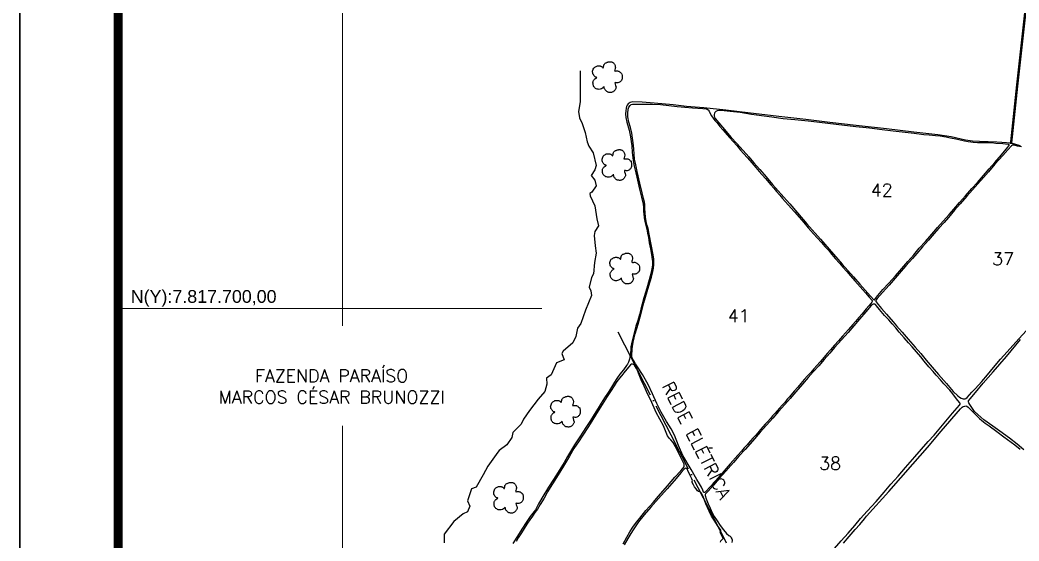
# Model space of a CAD drawing. Extents: x 734443 to 738643, y 7814514 to 7820454.
# Drawn here: x 734443 to 736477, y 7817227 to 7818287 of the extents above; entities that cross this region are included whole.
import ezdxf
from ezdxf.enums import TextEntityAlignment as Align

# ---------------------------------------------------------------- set-up
doc = ezdxf.new("R2010")
doc.units = 0
for name, pattern in [('CONTINUO', [0]), ('LIN0', [0]), ('TAPUME', [169.2, 144, -12.6, 0, -12.6])]:
    doc.linetypes.add(name, pattern=pattern)
for name, color, linetype in [('0114000197', 1, 'Continuous'), ('0114000197035', 5, 'Continuous'), ('0114000197036', 5, 'Continuous'), ('0114000197037', 5, 'Continuous'), ('0114000197038', 5, 'Continuous'), ('0114000197039', 5, 'Continuous'), ('0114000197040', 5, 'Continuous'), ('0114000197041', 5, 'Continuous'), ('0114000197042', 5, 'Continuous'), ('_SIMBOLO ARVORE', 118, 'Continuous'), ('CERCA', 7, 'CERCA_TopoEVN'), ("CURSO_D'ÁGUA", 174, 'Continuous'), ('MARGEM', 7, 'CONTINUO'), ('REDE_DE_LUZ', 6, 'CONTINUO'), ('TEXTO CONFRONTANTES', 7, 'Continuous'), ('TEXTO_NUN_TAL', 7, 'Continuous'), ('TG', 7, 'Continuous')]:
    doc.layers.add(name, color=color, linetype=linetype)
doc.layers.add('MALHA', color=8, linetype='Continuous', lineweight=9)
doc.layers.add('TEXTO_DIVERSOS', color=7, linetype='Continuous', lineweight=5)
doc.styles.add('Simplex', font='simplex.shx', dxfattribs={"height": 20})
doc.styles.get("Standard").update_dxf_attribs({"font": 'arial.ttf'})
doc.linetypes.add('CERCA_TopoEVN', pattern='A,0.5,-0.2,["X",Standard,S=0.1,R=0,X=-0.1,Y=-0.05],-0.2', length=0.9)

# ---------------------------------------------------------------- blocks, each defined once
blk = doc.blocks.new('CDCDC')
at = {"layer": 'TG', "color": 94, "linetype": 'CONTINUO'}
blk.add_polyline3d([(738041.3, 7816456.9, 0), (738039.9, 7816455.5, 0), (738038, 7816453.9, 0), (738035.9, 7816452.4, 0), (738033.6, 7816451.7, 0), (738031.3, 7816451.5, 0), (738029.1, 7816451.6, 0), (738027.2, 7816452, 0), (738025.6, 7816452.6, 0), (738024.2, 7816453.5, 0), (738022.8, 7816454.5, 0), (738021.7, 7816455.7, 0), (738020.7, 7816456.9, 0), (738020, 7816458.1, 0), (738019.6, 7816459.4, 0), (738019.3, 7816460.8, 0), (738018.9, 7816462.7, 0), (738018.8, 7816464.7, 0), (738018.9, 7816466.6, 0), (738019.3, 7816468, 0), (738020, 7816469.2, 0), (738020.7, 7816470.2, 0), (738021.3, 7816471.2, 0), (738021.9, 7816472.1, 0), (738022.7, 7816472.9, 0), (738024.2, 7816473.9, 0), (738025.7, 7816474.8, 0), (738026.7, 7816475.6, 0), (738026.2, 7816475.9, 0), (738025.3, 7816476.2, 0), (738024.2, 7816476.4, 0), (738023.3, 7816476.9, 0), (738022.5, 7816477.6, 0), (738021.7, 7816478.5, 0), (738020.6, 7816479.8, 0), (738019.6, 7816481.4, 0), (738018.7, 7816483.1, 0), (738018.3, 7816484.8, 0), (738018.1, 7816486.7, 0), (738018.2, 7816488.6, 0), (738018.8, 7816490.6, 0), (738019.5, 7816492.6, 0), (738020.3, 7816494.3, 0), (738021, 7816495.2, 0), (738021.7, 7816495.8, 0), (738022.5, 7816496.3, 0), (738023.8, 7816497.2, 0), (738025.1, 7816498.1, 0), (738026.6, 7816498.8, 0), (738028, 7816499.1, 0), (738029.5, 7816499.3, 0), (738030.8, 7816499.3, 0), (738032, 7816499.3, 0), (738033.2, 7816499.1, 0), (738034.2, 7816498.9, 0), (738035.1, 7816498.6, 0), (738036, 7816498.2, 0), (738036.9, 7816497.6, 0), (738038, 7816496.5, 0), (738039, 7816495.5, 0), (738039.8, 7816495, 0), (738040.3, 7816496.3, 0), (738040.5, 7816498.1, 0), (738040.7, 7816500, 0), (738040.9, 7816500.8, 0), (738041.1, 7816501.4, 0), (738041.5, 7816502, 0), (738042, 7816503, 0), (738042.8, 7816503.9, 0), (738043.6, 7816504.8, 0), (738044.7, 7816505.3, 0), (738045.8, 7816505.7, 0), (738046.9, 7816506, 0), (738048, 7816506.5, 0), (738049, 7816507, 0), (738050.1, 7816507.4, 0), (738051.3, 7816507.6, 0), (738052.5, 7816507.7, 0), (738053.7, 7816507.7, 0), (738054.9, 7816507.7, 0), (738056, 7816507.5, 0), (738057.1, 7816507.2, 0), (738058.1, 7816506.9, 0), (738059, 7816506.4, 0), (738059.8, 7816505.8, 0), (738060.6, 7816505.2, 0), (738061.3, 7816504.4, 0), (738061.9, 7816503.6, 0), (738062.5, 7816502.5, 0), (738063.2, 7816501.3, 0), (738063.7, 7816500, 0), (738064.1, 7816498.9, 0), (738064.3, 7816497.6, 0), (738064.4, 7816496.1, 0), (738063.7, 7816493.6, 0), (738063, 7816491.1, 0), (738062.7, 7816489.1, 0), (738064, 7816488.7, 0), (738065.8, 7816488.9, 0), (738067.7, 7816489.2, 0), (738069.1, 7816489, 0), (738070.4, 7816488.7, 0), (738071.7, 7816488.2, 0), (738073.1, 7816487.3, 0), (738074.4, 7816486.2, 0), (738075.6, 7816485.2, 0), (738076.4, 7816484.7, 0), (738077.2, 7816484, 0), (738077.7, 7816482.7, 0), (738078.1, 7816479.7, 0), (738078.3, 7816476.3, 0), (738078.3, 7816473.1, 0), (738077.7, 7816471.2, 0), (738076.9, 7816469.8, 0), (738075.9, 7816468.8, 0), (738075, 7816467.6, 0), (738073.9, 7816466.7, 0), (738072.7, 7816465.9, 0), (738071.2, 7816465.3, 0), (738069.5, 7816464.8, 0), (738067.8, 7816464.6, 0), (738066, 7816465, 0), (738064.5, 7816465.3, 0), (738063.5, 7816464.9, 0), (738064, 7816462.3, 0), (738064.9, 7816459.1, 0), (738065.8, 7816455.9, 0), (738065.7, 7816454.3, 0), (738065.3, 7816453.1, 0), (738064.7, 7816452.1, 0), (738063.9, 7816450.8, 0), (738063.1, 7816449.5, 0), (738062.1, 7816448.4, 0), (738061.2, 7816447.5, 0), (738060.3, 7816446.7, 0), (738059.2, 7816446.1, 0), (738057.9, 7816445.6, 0), (738056.6, 7816445.3, 0), (738055.2, 7816445.1, 0), (738053.8, 7816445.1, 0), (738052.4, 7816445.2, 0), (738051.1, 7816445.4, 0), (738050.1, 7816445.5, 0), (738049.1, 7816445.7, 0), (738048.1, 7816446.2, 0), (738046.9, 7816447.2, 0), (738045.7, 7816448.4, 0), (738044.6, 7816449.6, 0), (738043.7, 7816450.6, 0), (738042.9, 7816451.6, 0), (738042.2, 7816452.7, 0), (738041.9, 7816454.4, 0), (738041.7, 7816456, 0), (738041.5, 7816457.4, 0)], dxfattribs=at)

msp = doc.modelspace()

# ---------------------------------------------------------------- linework, layer by layer
at = {"layer": '0114000197', "linetype": 'Continuous', "flags": 128}
msp.add_lwpolyline([(736480.2, 7818031.3), (736473, 7818033.1), (736462.1, 7818036.6), (736432.1, 7818038.9), (736396.5, 7818040.2), (736382.6, 7818040.7), (736368.2, 7818043.1), (736338.9, 7818049.9), (736311.7, 7818053.8), (736263, 7818059.2), (736207.5, 7818065.7), (736145.6, 7818072.6), (736091.8, 7818079), (736043.2, 7818084.9), (735988.1, 7818090.7), (735924.9, 7818098.2), (735880.2, 7818104.2), (735835.8, 7818108.8), (735800.3, 7818111.4), (735773.3, 7818114.5), (735734.8, 7818118.4), (735709.8, 7818120.3), (735691.2, 7818120.9), (735688.6, 7818120.5), (735685.5, 7818119.3), (735683.3, 7818118), (735681.4, 7818116.6), (735679.6, 7818113.9), (735678.3, 7818111.3), (735677.4, 7818108.1), (735676.6, 7818102.7), (735676.2, 7818096.4), (735676.9, 7818089.2), (735679.1, 7818079.4), (735683.5, 7818063), (735686.6, 7818049.7), (735688, 7818040), (735689, 7818031.4), (735689.8, 7818017.7), (735691.9, 7818001.5), (735693.8, 7817989.9), (735697.2, 7817976.2), (735700.9, 7817961.1), (735704.8, 7817943.1), (735708.5, 7817926.5), (735711.8, 7817912.7), (735712.7, 7817905.5), (735713.1, 7817897.9), (735713.3, 7817892.6), (735714.3, 7817884.7), (735715.4, 7817878.1), (735717.3, 7817868.9), (735720.1, 7817858.4), (735720.9, 7817853.3), (735722.8, 7817844.8), (735724.6, 7817833.6), (735726.8, 7817821.5), (735728.8, 7817810.4), (735730.5, 7817800.2), (735730.9, 7817795.9), (735730.8, 7817789.8), (735730.4, 7817784.4), (735729, 7817777.6), (735726.2, 7817766.1), (735722.8, 7817753.9), (735719.5, 7817741.8), (735716.9, 7817732.9), (735713.8, 7817721.7), (735710.1, 7817709.2), (735707.5, 7817698.9), (735704.5, 7817687.8), (735701.1, 7817675.6), (735697.3, 7817664.1), (735694.6, 7817653.5), (735693.1, 7817648.2), (735690.9, 7817640), (735689.7, 7817634.7), (735688.1, 7817628), (735687.2, 7817622), (735686.7, 7817617.2), (735686, 7817609.2), (735684.9, 7817601), (735684.6, 7817597.3), (735683.9, 7817595), (735682.4, 7817591.1), (735680.3, 7817587.2), (735678.4, 7817584), (735672, 7817575.6), (735664.9, 7817566.3), (735658.6, 7817557.4), (735653.7, 7817550.1), (735647.4, 7817540.2), (735640.8, 7817529.3), (735633.7, 7817518.6), (735626.6, 7817507.2), (735620.5, 7817497.5), (735612.6, 7817484.1), (735604.9, 7817472.2), (735595.7, 7817457.8), (735583.3, 7817439), (735572.5, 7817422.6), (735564.1, 7817409.4), (735558.1, 7817399.1), (735551.1, 7817387), (735538.9, 7817367.3), (735529.5, 7817352.2), (735519.3, 7817336.5), (735507.8, 7817317.4), (735499.1, 7817302.4), (735492.8, 7817290.6), (735490.2, 7817287.2), (735481.9, 7817276.5), (735472.7, 7817262.9), (735466.3, 7817252.9), (735454.9, 7817234.7), (735446.8, 7817221.7)], dxfattribs=at)
at = {"layer": '0114000197035'}
msp.add_lwpolyline([(736119.7, 7817222.7), (736131.3, 7817235.9), (736143.9, 7817250.4), (736153, 7817260.6), (736162.5, 7817272.4), (736166.8, 7817277.7), (736212.1, 7817327.5), (736260.9, 7817383.1), (736290.6, 7817417.3), (736319, 7817450.6), (736358.4, 7817495.9), (736361.3, 7817499.2), (736363.7, 7817500.6), (736367.1, 7817501.6), (736369.3, 7817501.9), (736370.7, 7817501.4), (736373.5, 7817499.5), (736385.2, 7817487.7), (736392.4, 7817480.1), (736396.9, 7817476), (736401.7, 7817471.9), (736408, 7817467), (736416.3, 7817461.2), (736432.3, 7817449.9), (736446.1, 7817439.2), (736468.5, 7817422.9), (736479.7, 7817413.8)], dxfattribs=at)
at = {"layer": '0114000197036'}
msp.add_lwpolyline([(736487.3, 7817412.2), (736473.2, 7817424.2), (736457.6, 7817436.4), (736438.3, 7817450.4), (736424, 7817460.8), (736405.5, 7817473.8), (736393.7, 7817484.2), (736386.8, 7817490.6), (736381, 7817498.4), (736376.8, 7817504.6), (736375, 7817508), (736374.6, 7817509.7), (736374.4, 7817511), (736374.7, 7817512.4), (736377.6, 7817516), (736388.8, 7817529.5), (736404.3, 7817548.1), (736424.6, 7817571.6), (736451.6, 7817602.8), (736480.5, 7817637.4)], dxfattribs=at)
at = {"layer": '0114000197037'}
msp.add_lwpolyline([(736482.5, 7818029.1), (736474.4, 7818030.9), (736467.6, 7818032.4), (736465, 7818032.8), (736463.7, 7818032.4), (736462, 7818031.3), (736454.6, 7818023.2), (736444.3, 7818011.5), (736428.3, 7817994), (736414.8, 7817978.2), (736405.1, 7817967.1), (736393.6, 7817954.1), (736382.7, 7817941.6), (736371, 7817928.6), (736357.6, 7817913.1), (736346.2, 7817900.2), (736333.7, 7817885.6), (736324.6, 7817875.5), (736314, 7817863.5), (736304.8, 7817852.9), (736292.7, 7817839.2), (736280.7, 7817825.5), (736269.1, 7817812.3), (736260.7, 7817802.3), (736246.9, 7817787), (736237.5, 7817775.9), (736225.2, 7817761.8), (736212.9, 7817747.6), (736199.6, 7817732.9), (736188.8, 7817720.7), (736186.2, 7817717.7), (736185.6, 7817716.6), (736185.6, 7817715.7), (736185.7, 7817714.6), (736186.3, 7817713.5), (736190.4, 7817708.2), (736197.1, 7817700.2), (736207.4, 7817688.5), (736221.1, 7817673), (736227.8, 7817665), (736239.4, 7817651.8), (736251.9, 7817637.6), (736265.6, 7817621.6), (736277.3, 7817608.3), (736288.2, 7817595.2), (736300.1, 7817581), (736313, 7817565.9), (736329.3, 7817547.6), (736343.4, 7817531.4), (736352.7, 7817522.1), (736356.2, 7817519.4), (736359.2, 7817517.8), (736361.2, 7817516.7), (736363.2, 7817516.3), (736364.6, 7817516), (736367.3, 7817516.2), (736368.7, 7817516.9), (736371.8, 7817518.9), (736381.5, 7817529.6), (736388.2, 7817536.9), (736401.5, 7817551.7), (736413, 7817564.9), (736425.4, 7817580.1), (736439.4, 7817596.9), (736453, 7817611.8), (736464.5, 7817624.8), (736477.2, 7817639.1), (736491.5, 7817654.6)], dxfattribs=at)
at = {"layer": '0114000197038'}
msp.add_lwpolyline([(736101.9, 7817211.5), (736115.2, 7817227), (736129.5, 7817243.2), (736142.7, 7817258.7), (736154.8, 7817272.6), (736168.3, 7817287.6), (736186.1, 7817307.5), (736202.6, 7817326.3), (736216.6, 7817342.5), (736231.1, 7817359), (736246.2, 7817376.4), (736265.3, 7817398), (736278.9, 7817413.7), (736292.5, 7817429.3), (736304.5, 7817442.6), (736318.3, 7817458.4), (736331.9, 7817474.6), (736342.1, 7817486.9), (736356.3, 7817503.3), (736357.6, 7817505.4), (736357.7, 7817506.7), (736356.9, 7817508.4), (736352.8, 7817513.2), (736348, 7817518.9), (736342.3, 7817526.3), (736336.3, 7817533.7), (736324.4, 7817547.1), (736317.1, 7817555), (736308.3, 7817564.6), (736302.3, 7817571.7), (736293.6, 7817581.3), (736284.3, 7817593.1), (736277.1, 7817601.5), (736268.5, 7817612.3), (736259.8, 7817622.2), (736252.4, 7817630.6), (736243.6, 7817640.7), (736233.5, 7817652.3), (736226.2, 7817660.8), (736219.1, 7817668.9), (736212, 7817677), (736203.5, 7817686.2), (736193.5, 7817698.1), (736187.4, 7817705.5), (736184.8, 7817708.6), (736183.6, 7817709), (736181.4, 7817709.2), (736179.8, 7817708.7), (736178.2, 7817707.9), (736176.2, 7817706.3), (736165.6, 7817693.3), (736152.5, 7817678.7), (736141, 7817665.2), (736129.1, 7817651.6), (736115.9, 7817636.5), (736101.9, 7817620.6), (736091.8, 7817609.4), (736080.5, 7817596.6), (736069.4, 7817583.7), (736058.3, 7817571.5), (736048.3, 7817559.8), (736036.4, 7817545.9), (736022.8, 7817530.9), (736011.1, 7817517.2), (736000.5, 7817505), (735987.9, 7817490.8), (735975.8, 7817476.9), (735963.3, 7817462.9), (735950.6, 7817448.5), (735934.5, 7817430.1), (735919.6, 7817413.4), (735907.2, 7817399.4), (735895.9, 7817386.5), (735880.4, 7817368.9), (735867, 7817354), (735855.6, 7817340.7), (735844.1, 7817328.1), (735838.8, 7817322.7), (735838.1, 7817321.7), (735838, 7817321), (735838, 7817319.7), (735840.7, 7817312.9), (735844.5, 7817302.5), (735848.5, 7817293.5), (735852.9, 7817284.2), (735856.9, 7817276.9), (735862.6, 7817267.9), (735869.2, 7817258.7), (735875.7, 7817249.7), (735881.6, 7817242.3), (735886.4, 7817238.4), (735889, 7817236.6), (735890.5, 7817235.2), (735891.5, 7817233.5), (735892.6, 7817231.2), (735893, 7817229.6), (735893.2, 7817227.8), (735892.9, 7817223.6)], dxfattribs=at)
at = {"layer": '0114000197039'}
msp.add_lwpolyline([(735869.5, 7817224.9), (735870.2, 7817227.1), (735872, 7817229.1), (735875.1, 7817232.3), (735869.5, 7817243.6), (735869.1, 7817245.3), (735869.9, 7817247.2), (735870, 7817249), (735863.6, 7817258.4), (735856.4, 7817269.6), (735851.5, 7817277.7), (735846.7, 7817287.4), (735839.8, 7817302.8), (735834.4, 7817317.4), (735830.3, 7817325.1), (735828.9, 7817326.4), (735827.3, 7817327.2), (735824.9, 7817327.8), (735822.8, 7817329.3), (735819.9, 7817332.8), (735816.8, 7817337), (735814.5, 7817341.4), (735812.2, 7817346), (735812.2, 7817348.2), (735812.3, 7817349.8), (735811.5, 7817353.4), (735806.9, 7817361.5), (735802.9, 7817370.6), (735801.9, 7817373), (735800.9, 7817374.3), (735800.2, 7817374.7), (735799.1, 7817374.9), (735797.7, 7817374.6), (735795.8, 7817373.4), (735789.7, 7817366.3), (735774.9, 7817349.5), (735760.8, 7817333.4), (735743.4, 7817313.5), (735727.5, 7817295.8), (735714, 7817280.2), (735702.6, 7817265.9), (735692.8, 7817251.8), (735686.9, 7817242.5), (735680.6, 7817231.8), (735673.7, 7817219.1)], dxfattribs=at)
at = {"layer": '0114000197040'}
msp.add_lwpolyline([(735671.2, 7817220.9), (735678.8, 7817234.8), (735685.1, 7817245.7), (735691.3, 7817255.3), (735698.5, 7817265.3), (735705, 7817273.7), (735717.3, 7817288.8), (735732.3, 7817305.6), (735743.6, 7817318.4), (735761.9, 7817339.2), (735776.7, 7817356.6), (735788.9, 7817369.7), (735793, 7817374.6), (735795, 7817377.1), (735795.9, 7817379), (735795.9, 7817380.6), (735795.3, 7817383.4), (735788.7, 7817396.6), (735778.2, 7817419.6), (735772.9, 7817427.3), (735768.6, 7817432.8), (735765.9, 7817435.8), (735763.7, 7817438.1), (735761.9, 7817441), (735760.2, 7817444.7), (735757.9, 7817450.9), (735753.7, 7817461.7), (735746, 7817475.1), (735738.7, 7817488.6), (735727.5, 7817513.3), (735721.6, 7817525.3), (735714, 7817542), (735708.1, 7817555.1), (735702.9, 7817568.4), (735700.6, 7817574), (735698.5, 7817578.1), (735694.2, 7817585), (735692.1, 7817586.5), (735690.1, 7817586.8), (735688.5, 7817586.7), (735686.1, 7817585.5), (735683, 7817581.5), (735675.4, 7817572.5), (735667.8, 7817563), (735660.8, 7817554.5), (735657.1, 7817549.3), (735653.1, 7817543), (735647.3, 7817533.5), (735639.1, 7817521.1), (735632.3, 7817510.2), (735625.5, 7817499.5), (735617.4, 7817486.2), (735607.6, 7817471), (735599.4, 7817458.1), (735589.4, 7817442.5), (735580.6, 7817428.9), (735570.9, 7817414.9), (735562, 7817399.3), (735552.2, 7817382.6), (735542.8, 7817366.9), (735532.5, 7817350.6), (735523, 7817335.8), (735517.7, 7817326.9), (735510.4, 7817314.2), (735502.6, 7817301), (735496.7, 7817291.7), (735491.9, 7817284.7), (735486.9, 7817277.8), (735481.3, 7817269.9), (735476.9, 7817263.4), (735472.2, 7817256), (735467.6, 7817249), (735463, 7817241.7), (735457.9, 7817233.7), (735453.5, 7817226.1)], dxfattribs=at)
at = {"layer": '0114000197041'}
msp.add_lwpolyline([(736019.9, 7817896.7), (736029.5, 7817885.8), (736038.9, 7817875.1), (736048.3, 7817864.3), (736058.9, 7817852.2), (736066.3, 7817844.3), (736075, 7817834.8), (736082.2, 7817826.6), (736089.2, 7817818.6), (736096.5, 7817810.3), (736103.2, 7817802.2), (736111.5, 7817792.6), (736118.7, 7817784.5), (736126.6, 7817775.5), (736134, 7817766.9), (736143.1, 7817756.6), (736153.8, 7817744.4), (736164.5, 7817732.2), (736172.2, 7817723.6), (736178.3, 7817716.6), (736178.6, 7817715.8), (736178.5, 7817714.4), (736177.7, 7817712.8), (736175.7, 7817710.4), (736171.8, 7817705.7), (736166.4, 7817699.4), (736158.1, 7817689.3), (736151.2, 7817681.7), (736144.1, 7817673.5), (736138.9, 7817667.3), (736130.1, 7817657.3), (736124.2, 7817650.9), (736117.8, 7817643.7), (736109.9, 7817634.7), (736101.4, 7817625.3), (736093.2, 7817615.9), (736086.8, 7817608.6), (736080.7, 7817601.4), (736072.4, 7817591.9), (736065.8, 7817584.5), (736059.4, 7817577.3), (736053.2, 7817570.1), (736046.3, 7817562.2), (736040.2, 7817555.5), (736033.1, 7817547.3), (736027, 7817540.2), (736019.7, 7817531.9), (736013.2, 7817524.6), (736009, 7817519.7), (736005.3, 7817515.4), (736000.2, 7817509.2), (735994.9, 7817503.1), (735989.6, 7817497.4), (735984.9, 7817492), (735980.5, 7817487.4), (735975.7, 7817481.7), (735971, 7817476.4), (735965.8, 7817470.4), (735960.7, 7817464.6), (735955.7, 7817459.1), (735951, 7817453.8), (735945.3, 7817447), (735940.6, 7817441.8), (735935.7, 7817436.2), (735930.9, 7817431), (735926.4, 7817426), (735923.5, 7817422.7), (735917.7, 7817416.3), (735912.2, 7817409.7), (735904.8, 7817401.7), (735889.2, 7817383.9), (735877, 7817369.5), (735864.8, 7817355.4), (735850, 7817338.4), (735838.4, 7817326.5), (735837.1, 7817325.7), (735835.8, 7817325.6), (735835.2, 7817326.3), (735833.5, 7817330.4), (735830.8, 7817336.3), (735827, 7817343.2), (735821.4, 7817352.1), (735810.1, 7817372.5), (735792.9, 7817401.2), (735784.1, 7817421), (735776.2, 7817442.1), (735769.3, 7817455.4), (735759.7, 7817470.3), (735748.8, 7817489.2), (735745.2, 7817495.9), (735740.2, 7817507.1), (735731.3, 7817526.2), (735722.3, 7817545.8), (735710.9, 7817566.1), (735702.1, 7817579.5), (735696.4, 7817587.6), (735692.8, 7817593.7), (735690.2, 7817598), (735689.6, 7817599.6), (735689, 7817603.1), (735690, 7817618.3), (735692, 7817631.5), (735694.1, 7817640.6), (735696.1, 7817648.6), (735701.9, 7817668.4), (735708, 7817690.8), (735713.7, 7817711.7), (735723.8, 7817746.1), (735728.9, 7817764.3), (735731.5, 7817775.3), (735733.2, 7817782.5), (735734, 7817789), (735734, 7817794.3), (735733.8, 7817800.8), (735732.6, 7817809.7), (735729, 7817826.8), (735724.3, 7817851.8), (735722, 7817863.3), (735720.3, 7817869), (735718.5, 7817877.5), (735717.2, 7817886.3), (735716.2, 7817895.4), (735715.7, 7817903), (735715.3, 7817911.6), (735714.5, 7817916.6), (735712.6, 7817924.3), (735709.8, 7817935.6), (735705.4, 7817955.3), (735699.9, 7817978.9), (735696.2, 7817995.8), (735694.8, 7818004.4), (735693.7, 7818014.3), (735692.9, 7818025.4), (735691.8, 7818037.4), (735690.7, 7818047.1), (735689.3, 7818056.9), (735686, 7818068.3), (735682.9, 7818079.7), (735680.9, 7818090.3), (735680.7, 7818097.4), (735681.9, 7818106.1), (735683, 7818110.1), (735685.5, 7818113.7), (735687.8, 7818115.3), (735690.6, 7818116.3), (735703, 7818116.1), (735731.4, 7818116.2), (735747.4, 7818115.2), (735781.5, 7818111.6), (735812.6, 7818108.9), (735833.9, 7818107.1), (735840.1, 7818106.7), (735842.4, 7818105.8), (735844.3, 7818104.3), (735846.5, 7818101.8), (735848.7, 7818097), (735851.3, 7818092.4), (735854.7, 7818087.4), (735858.2, 7818083.1), (735862, 7818078.5), (735868.3, 7818071), (735874.3, 7818064), (735879, 7818058.5), (735887.8, 7818048.5), (735895.3, 7818040), (735902.7, 7818031.7), (735910.5, 7818022.8), (735916.7, 7818015.6), (735924.4, 7818007), (735933.6, 7817996.4), (735941.5, 7817987.2), (735948.4, 7817979.4), (735954, 7817972.9), (735961.8, 7817963.9), (735968.2, 7817956.4), (735972.3, 7817951.8), (735978.1, 7817945), (735983.8, 7817938.3), (735990, 7817931.1), (735995.7, 7817924.4), (736001.3, 7817918.1)], close=True, dxfattribs=at)
at = {"layer": '0114000197042'}
msp.add_lwpolyline([(735858.8, 7818086.9), (735866.1, 7818078.2), (735873.7, 7818069.4), (735881.1, 7818060.4), (735891.5, 7818048.6), (735902.8, 7818036.2), (735915.5, 7818022.1), (735927.3, 7818008.7), (735937.2, 7817997), (735949.5, 7817983), (735962.3, 7817968.2), (735975.2, 7817952.7), (735986.7, 7817939.6), (735998.4, 7817926.5), (736010.9, 7817913.1), (736026.3, 7817895), (736045.3, 7817872.4), (736072.8, 7817841.5), (736117.3, 7817790.5), (736140.2, 7817764.9), (736153.5, 7817749.7), (736169.6, 7817731.4), (736181.1, 7817718.7), (736182.2, 7817718), (736182.9, 7817718.1), (736185.2, 7817720.3), (736190.1, 7817726.5), (736200.2, 7817738.6), (736212.1, 7817751.6), (736225.7, 7817766.9), (736238.8, 7817781.5), (736251.2, 7817795.7), (736263, 7817809.5), (736274.2, 7817822.7), (736286.7, 7817836.9), (736299.7, 7817851.6), (736311.3, 7817864.9), (736323, 7817878.1), (736334.7, 7817891.2), (736344.4, 7817902.3), (736356.3, 7817916), (736368.5, 7817929.7), (736381.4, 7817944.3), (736392.4, 7817957), (736404.9, 7817971), (736416.5, 7817984.5), (736428.1, 7817997.7), (736441.5, 7818012.9), (736454.6, 7818028.5), (736456.7, 7818031), (736457.2, 7818031.8), (736457.3, 7818032.4), (736457.1, 7818033.1), (736456.4, 7818033.8), (736455.2, 7818034), (736444.2, 7818035.1), (736430.2, 7818036.3), (736421.5, 7818037.1), (736413.3, 7818037.4), (736403.2, 7818037.5), (736392.8, 7818037.7), (736383.8, 7818038.2), (736379, 7818038.6), (736373.7, 7818039.2), (736366.3, 7818040.6), (736351.8, 7818044), (736334.4, 7818047.8), (736329.2, 7818048.9), (736323.9, 7818049.9), (736316.9, 7818050.9), (736307.2, 7818052), (736294, 7818053.2), (736283.7, 7818054), (736263.7, 7818056.2), (736220.8, 7818061), (736198.5, 7818063.8), (736172.9, 7818067.1), (736145.1, 7818069.7), (736105, 7818074.6), (736071.1, 7818079), (736047.7, 7818081.5), (736020.8, 7818084.1), (735996.8, 7818086.5), (735974.1, 7818089.5), (735953.2, 7818092.3), (735932.7, 7818095.1), (735909.4, 7818098.9), (735888.9, 7818101.4), (735871.2, 7818103.4), (735866.4, 7818103.4), (735863, 7818102.6), (735860, 7818101.1), (735858.1, 7818099.3), (735857, 7818097.5), (735856.5, 7818095.4), (735856.7, 7818092.4), (735857.3, 7818089.4)], close=True, dxfattribs=at)
at = {"layer": 'CERCA', "color": 54, "ltscale": 200, "const_width": 5}
msp.add_lwpolyline([(736460.9, 7818034.9), (736473.9, 7818158.1), (736503.3, 7818422.2)], dxfattribs=at)
at = {"layer": "CURSO_D'ÁGUA", "color": 174, "linetype": 'CONTINUO'}
msp.add_lwpolyline([(735584.2, 7818184), (735584.2, 7818138.3), (735583.8, 7818120.7), (735580.8, 7818100.9), (735582.3, 7818088.4), (735588.1, 7818077.1), (735593.8, 7818058.5), (735598.2, 7818039.6), (735601.6, 7818030.9), (735610.6, 7818016.8), (735616.3, 7817991.3), (735613.5, 7817982.5), (735606.2, 7817971.1), (735613.4, 7817961.3), (735616.1, 7817950.2), (735607.4, 7817936.9), (735603.7, 7817934), (735604.1, 7817929.5), (735613.4, 7817909.5), (735617.9, 7817882.7), (735620.9, 7817868.2), (735613.8, 7817857), (735612.2, 7817848.8), (735614.7, 7817827.7), (735616.3, 7817813.1), (735613, 7817793.5), (735611, 7817771.1), (735606.9, 7817763.6), (735602.1, 7817743.7), (735605.5, 7817735.9), (735607.2, 7817726.9), (735594.6, 7817697), (735585.5, 7817669.7), (735578.4, 7817660.4), (735574.8, 7817643), (735568.6, 7817630.5), (735549.2, 7817613.3), (735546.8, 7817608.6), (735551.6, 7817595.9), (735535.8, 7817589.4), (735525.1, 7817565), (735515, 7817558.5), (735516, 7817546), (735511.6, 7817531.2), (735498.4, 7817515.5), (735480.9, 7817492.5), (735468.4, 7817475.1), (735463.9, 7817464.9), (735446.9, 7817447.9), (735445, 7817437.3), (735434.9, 7817422.8), (735419, 7817411.1), (735416.4, 7817407.6), (735395.8, 7817379.5), (735386.3, 7817361.7), (735372.1, 7817336.7), (735362.5, 7817332.9), (735354.7, 7817308.5), (735359, 7817297.9), (735354.4, 7817286.1), (735345.6, 7817282.5), (735326.9, 7817266.6), (735306.7, 7817240.8), (735306.7, 7817223.3)], dxfattribs=at)
at = {"layer": 'MALHA', "linetype": 'Continuous', "flags": 128}
for points in [[(735100, 7817665), (735100, 7819893.2), (735100, 7820254.5)], [(734643.5, 7817700), (735505.8, 7817700)], [(735100, 7817117.5), (735100, 7817461.2)]]:
    msp.add_lwpolyline(points, dxfattribs=at)
at = {"layer": 'MARGEM', "color": 174, "linetype": 'LIN0'}
msp.add_line((734443.5, 7814514.5), (734443.5, 7820454.5), dxfattribs=at)
at = {"layer": 'MARGEM', "color": 174, "linetype": 'LIN0', "flags": 128}
msp.add_lwpolyline([(738643.5, 7814514.5), (738643.5, 7820454.5), (734443.5, 7820454.5), (734443.5, 7814514.5)], close=True, dxfattribs=at)
at = {"layer": 'MARGEM', "color": 174, "linetype": 'LIN0', "const_width": 18.2, "flags": 128}
msp.add_lwpolyline([(738443.5, 7815183.3), (738443.5, 7820254.5), (734643.5, 7820254.5), (734643.5, 7815183.3)], close=True, dxfattribs=at)
at = {"layer": 'REDE_DE_LUZ', "linetype": 'TAPUME', "flags": 128}
msp.add_lwpolyline([(735959.7, 7817072.4), (735952.1, 7817086.4), (735912.9, 7817162.9), (735879.5, 7817227.6), (735824.3, 7817335.2), (735769, 7817442.5), (735714.9, 7817547.8), (735660.4, 7817654)], dxfattribs=at)

# ---------------------------------------------------------------- block references
at = {"layer": '_SIMBOLO ARVORE', "linetype": 'Continuous'}
for p in [(-2408.9, 1694.8), (-2389.7, 1515.9), (-2373.7, 1305.2), (-2494.3, 1013.8), (-2610.3, 838.6)]:
    msp.add_blockref('CDCDC', p, dxfattribs=at)

# ---------------------------------------------------------------- texts
at = {"layer": 'MALHA'}
msp.add_text('N(Y):7.817.700,00', height=26, dxfattribs=at).set_placement((734669, 7817703.9), align=Align.BOTTOM_LEFT)
at = {"layer": 'TEXTO CONFRONTANTES', "linetype": 'Continuous', "insert": (735078, 7817541.4), "char_height": 26, "width": 754.434, "attachment_point": 5, "style": 'Simplex'}
msp.add_mtext('FAZENDA PARAÍSO \\PMARCOS CÉSAR BRUNOZZI', dxfattribs=at)
at = {"layer": 'TEXTO_DIVERSOS', "color": 6, "linetype": 'Continuous', "style": 'Simplex'}
msp.add_text('REDE ELÉTRICA', height=26, rotation=297.0902, dxfattribs=at).set_placement((735749.4, 7817542.4))
at = {"layer": 'TEXTO_NUN_TAL', "linetype": 'Continuous', "style": 'Simplex'}
for s, p in [('42', (736197.8, 7817941.2)), ('37', (736444.8, 7817801.3)), ('41', (735906.6, 7817685.2)), ('38', (736092.7, 7817385))]:
    msp.add_text(s, height=26, dxfattribs=at).set_placement(p, align=Align.MIDDLE_CENTER)

doc.saveas('drawing.dxf')
